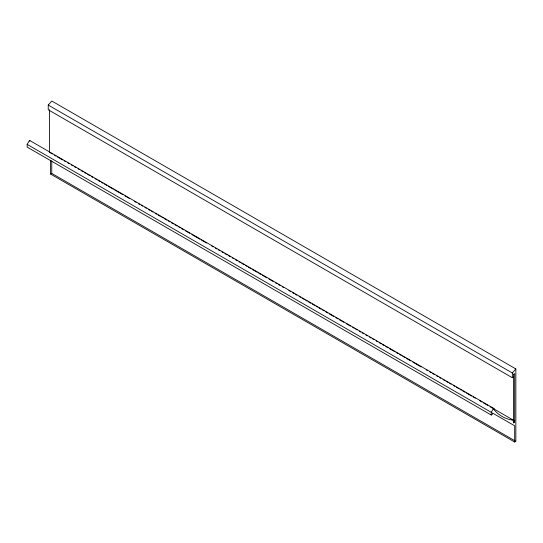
<?xml version="1.0" encoding="UTF-8"?>
<svg xmlns="http://www.w3.org/2000/svg" width="543" height="543" viewBox="0 0 543 543"><rect width="100%" height="100%" fill="white"/><g stroke="black" fill="none" stroke-linecap="round" stroke-linejoin="round"><path stroke-width="0.81" d="M513.508 377.039L512.334 377.718L48.246 109.774L48.246 105.05L51.761 100.991L515.85 368.935L515.85 441.33L514.676 442.009L514.676 425.8L492.413 412.992L492.413 414.343L491.239 415.015L27.15 147.078L27.15 144.377L29.478 140.352L29.892 140.589L29.526 141.221M491.239 415.015L491.239 412.313L493.567 408.295L493.981 408.533L493.797 409.395A87.321 50.418 -60 0 0 512.416 420.106L513.508 420.248L490.01 406.68M512.334 377.718L512.334 372.987L515.85 368.935M50.587 160.294L50.587 174.065L51.761 173.393L515.117 440.909M513.508 374.337L514.676 373.611L514.676 422.284L513.508 422.963L513.508 374.29M513.508 421.653L514.676 420.974M48.246 105.05L512.334 372.987M29.478 140.352L493.981 408.533M49.42 152.305L52.352 154.002M54.558 155.271L56.024 156.119M57.497 156.968L62.635 159.941M64.101 160.782L65.574 161.631M67.773 162.907L69.246 163.755M71.445 165.024L72.918 165.873M74.384 166.721L75.85 167.57M78.056 168.839L79.522 169.688M80.995 170.536L83.194 171.805M84.667 172.654L86.133 173.502M87.599 174.351L89.805 175.627M91.272 176.475L92.744 177.317M94.944 178.593L96.416 179.441M97.883 180.29L100.082 181.559M101.555 182.407L103.021 183.256M104.494 184.104L106.693 185.373M108.166 186.222L113.304 189.188M114.77 190.036L122.847 194.699M125.053 195.975L129.458 198.514M134.596 201.487L136.069 202.335M138.268 203.605L139.741 204.453M141.207 205.302L142.673 206.15M144.879 207.419L146.345 208.268M148.551 209.537L150.017 210.385M151.49 211.234L152.956 212.082M155.155 213.358L156.628 214.207M158.094 215.048L160.3 216.324M161.766 217.173L163.239 218.021M164.705 218.87L166.905 220.139M168.378 220.987L169.844 221.836M171.316 222.684L173.516 223.954M174.989 224.802L177.188 226.071M178.654 226.92L180.127 227.768M181.593 228.617L183.799 229.893M185.265 230.741L189.67 233.28M191.876 234.556L199.953 239.219M201.419 240.067L206.564 243.033M211.702 245.999L213.168 246.848M215.374 248.117L216.84 248.965M218.313 249.814L219.779 250.662M221.978 251.938L223.451 252.787M224.917 253.629L227.123 254.905M228.589 255.753L230.062 256.601M232.261 257.871L233.728 258.719M235.2 259.568L237.4 260.837M238.872 261.685L240.339 262.534M241.811 263.382L244.011 264.651M245.477 265.5L246.95 266.348M248.416 267.197L250.622 268.473M252.088 269.314L257.226 272.287M258.699 273.136L260.898 274.405M262.371 275.253L266.776 277.799M268.975 279.068L273.387 281.613M275.586 282.883L277.059 283.731M278.525 284.58L279.991 285.428M282.197 286.697L283.663 287.546M288.801 290.519L290.274 291.36M292.473 292.636L293.946 293.485M295.412 294.333L296.885 295.182M299.084 296.451L300.55 297.299M302.023 298.148L304.223 299.417M305.695 300.265L307.162 301.114M308.634 301.962L310.834 303.232M312.3 304.08L314.506 305.356M315.972 306.204L317.445 307.053M318.911 307.895L321.117 309.171M322.583 310.019L324.049 310.868M325.522 311.716L327.721 312.985M329.194 313.834L333.599 316.379M335.798 317.648L338.004 318.917M339.47 319.766L343.882 322.311M346.081 323.587L350.486 326.126M352.692 327.402L354.158 328.25M355.624 329.099L357.097 329.94M359.296 331.216L360.769 332.065M362.235 332.913L363.708 333.762M365.907 335.031L367.373 335.879M369.579 337.149L371.045 337.997M372.518 338.846L373.984 339.694M376.19 340.963L377.656 341.812M379.123 342.66L381.329 343.936M382.795 344.785L384.268 345.626M385.734 346.475L387.94 347.751M389.406 348.599L394.544 351.565M396.017 352.414L398.216 353.683M399.689 354.531L401.155 355.38M402.621 356.228L404.827 357.498M406.293 358.346L410.705 360.891M412.904 362.161L420.981 366.83M426.119 369.797L427.592 370.645M429.791 371.914L431.264 372.763M432.73 373.611L434.196 374.46M436.402 375.729L437.868 376.577M439.341 377.426L440.807 378.274M443.013 379.543L444.479 380.392M445.946 381.24L448.151 382.516M449.618 383.365L451.09 384.206M453.29 385.482L454.762 386.331M456.229 387.179L458.435 388.449M459.901 389.297L461.367 390.145M462.84 390.994L465.039 392.263M466.512 393.112L471.65 396.078M473.116 396.926L475.322 398.202M479.727 400.741L481.933 402.017M483.399 402.865L487.804 405.411M513.21 421.436L514.676 422.284M27.15 144.377L491.239 412.313M50.587 174.065L514.676 442.009M51.761 160.762L51.761 173.393M49.42 109.734L49.42 152.02"/></g></svg>
